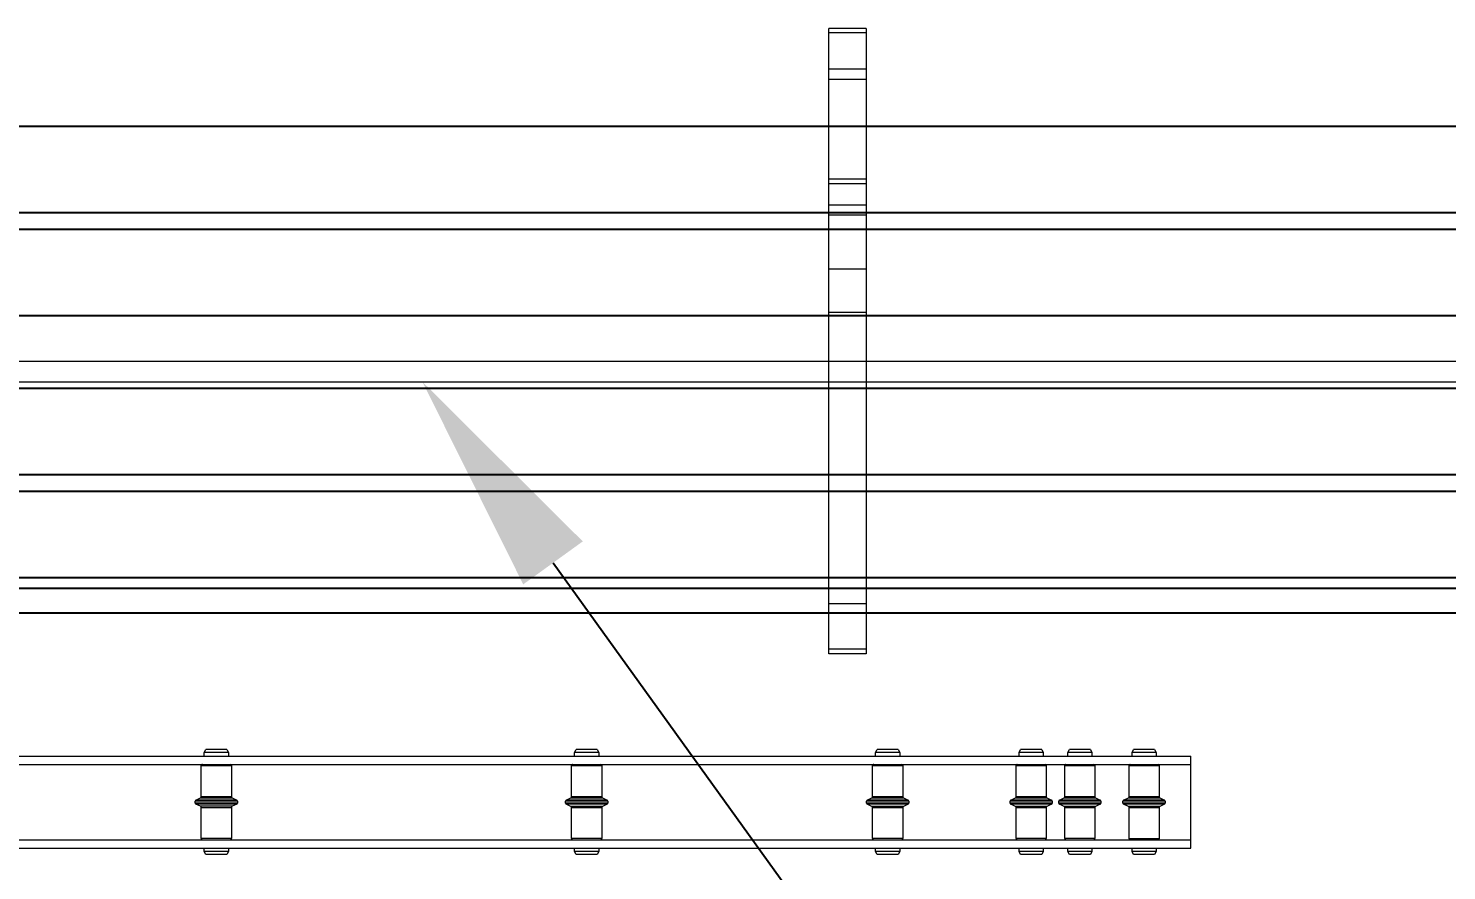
# Model space of a CAD drawing. Header units: feet. Extents: x -21 to 5170, y -254 to 1413.
# Drawn here: x 2099.1 to 2118.16, y 56.21 to 67.52 of the extents above; entities that cross this region are included whole.
import ezdxf
from ezdxf import colors
from ezdxf.entities.mleader import LeaderData, LeaderLine
from ezdxf.lldxf.tags import DXFTag
from ezdxf.math import Vec2, Vec3

# ---------------------------------------------------------------- set-up
doc = ezdxf.new("R2010")
doc.units = ezdxf.units.FT
doc.header["$MEASUREMENT"] = 0
for name, color, linetype in [('ATI CENTER SUPPORT', 7, 'Continuous'), ('DC FEEEDERS', 1, 'Continuous'), ('G-ANNO-TEXT', 1, 'Continuous'), ('PV-AG-DC1', 142, 'DC1'), ('WIRE MANAGEMENT', 4, 'Continuous')]:
    doc.layers.add(name, color=color, linetype=linetype)
doc.styles.add('NEI-A', font='arial.ttf')
tags = doc.linetypes.add('DC1', pattern='A,0.176989,-0.035266,["DC1",NEI-A,S=0.1,R=0,X=0,Y=-0.05],-0.314734,0.176989', length=0.703978).pattern_tags.tags
tags[6] = DXFTag(74, 10)

msp = doc.modelspace()

# ---------------------------------------------------------------- linework, layer by layer
at = {"layer": 'ATI CENTER SUPPORT', "color": 8, "linetype": 'Continuous', "lineweight": 15}
for p, q in [((2101.46301, 57.79226), (2101.48357, 57.83237)), ((2101.46301, 57.74446), (2101.46301, 57.79226)), ((2101.78695, 57.79225), (2101.46301, 57.79226)), ((2101.76639, 57.83237), (2101.48357, 57.83237)), ((2101.76639, 57.83237), (2101.78695, 57.79225)), ((2101.78695, 57.79225), (2101.78695, 57.74446)), ((2101.42251, 57.19771), (2101.42252, 57.61768)), ((2101.42252, 57.61768), (2101.82744, 57.61767)), ((2101.82744, 57.61767), (2101.82744, 57.19771)), ((2101.35061, 57.15416), (2101.41343, 57.18345)), ((2101.41343, 57.18345), (2101.83652, 57.18345)), ((2101.82744, 57.19771), (2101.42251, 57.19771)), ((2101.83652, 57.18345), (2101.89934, 57.15416)), ((2101.34153, 57.114), (2101.34153, 57.1399)), ((2101.90842, 57.13989), (2101.34153, 57.1399)), ((2101.90842, 57.11399), (2101.34153, 57.114)), ((2101.89934, 57.15416), (2101.35061, 57.15416)), ((2101.41343, 57.07045), (2101.35061, 57.09974)), ((2101.89934, 57.09973), (2101.35061, 57.09974)), ((2101.83652, 57.07044), (2101.41343, 57.07045)), ((2101.42251, 56.63622), (2101.42251, 57.05618)), ((2101.42251, 57.05618), (2101.82744, 57.05618)), ((2101.82744, 57.05618), (2101.82744, 56.63622)), ((2101.89934, 57.09973), (2101.83652, 57.07044)), ((2101.90842, 57.13989), (2101.90842, 57.11399)), ((2101.82744, 56.63622), (2101.42251, 56.63622)), ((2101.463, 56.46164), (2101.463, 56.50944)), ((2101.48356, 56.42153), (2101.463, 56.46164)), ((2101.78694, 56.46164), (2101.463, 56.46164)), ((2101.76638, 56.42152), (2101.48356, 56.42153)), ((2101.78694, 56.46164), (2101.76638, 56.42152)), ((2101.78694, 56.50943), (2101.78694, 56.46164))]:
    msp.add_line(p, q, dxfattribs=at)
for centre, radius, start, end in [((2101.43794, 57.61768), 0.01543, 89.999662, 179.999662), ((2101.81201, 57.61767), 0.01543, 359.999662, 89.999662), ((2101.40678, 57.19771), 0.01574, 294.999662, 359.999662), ((2101.84318, 57.19771), 0.01574, 179.999662, 244.999662), ((2101.35726, 57.1399), 0.01574, 114.999662, 179.999662), ((2101.35726, 57.114), 0.01574, 179.999662, 244.999662), ((2101.40678, 57.05618), 0.01574, 359.999662, 64.999662), ((2101.84317, 57.05618), 0.01574, 114.999662, 179.999662), ((2101.89269, 57.13989), 0.01574, 359.999662, 64.999662), ((2101.89269, 57.11399), 0.01574, 294.999662, 359.999662), ((2101.43794, 56.63622), 0.01543, 179.999662, 269.999662), ((2101.81201, 56.63622), 0.01543, 269.999662, 359.999662)]:
    msp.add_arc(centre, radius, start, end, dxfattribs=at)
at = {"layer": 'DC FEEEDERS'}
for points in [[(2092.42153, 66.20605), (2327.77006, 66.20605)], [(2092.42153, 65.04605), (2327.77006, 65.04605)], [(2092.42153, 64.8241), (2327.77006, 64.8241)], [(2092.42153, 63.6641), (2327.77006, 63.6641)]]:
    msp.add_lwpolyline(points, dxfattribs=at)
at = {"layer": 'WIRE MANAGEMENT', "color": 4, "linetype": 'Continuous', "lineweight": 18, "elevation": 0.11854, "flags": 128}
for points in [[(2110.35417, 67.51993), (2109.85417, 67.51993)], [(2110.35417, 67.45884), (2109.85417, 67.45884)], [(2110.35417, 66.96978), (2109.85417, 66.96978)], [(2110.35417, 66.83421), (2109.85417, 66.83421)], [(2110.35417, 65.49308), (2109.85417, 65.49308)], [(2110.35417, 65.43185), (2109.85417, 65.43185)], [(2110.35417, 65.14677), (2109.85417, 65.14677)], [(2110.35417, 65.01119), (2109.85417, 65.01119)], [(2110.35417, 64.28499), (2109.85417, 64.28499)], [(2110.35417, 63.70274), (2109.85417, 63.70274)], [(2092.42153, 63.05156), (2327.77006, 63.05156)]]:
    msp.add_lwpolyline(points, dxfattribs=at)

# ---------------------------------------------------------------- leaders
at = {"layer": 'G-ANNO-TEXT'}
ml = msp.add_multileader_mtext('Standard', dxfattribs=at)
ml.set_content('(TYP.) GROUNDING MESSENGER WIRE COPPER CLAD XXX', color=256, style='NEI-A')
ml.set_leader_properties()
ml.build(insert=Vec2(0, 0))
ml.multileader.update_dxf_attribs({"dogleg_length": 0.89968, "arrow_head_size": 3})
ctx = ml.context
ctx.base_point, ctx.char_height, ctx.arrow_head_size, ctx.landing_gap_size, ctx.plane_origin = Vec3(2118.79389, 44.0554, 0.11854), 2, 3, 1.53573, Vec3(2035.46071, 115.41634, 0.11854)
notes = []
notes.append((ctx, [(0, (1, 1, 0), (2117.89421, 44.0554, 0.11854), (1, 0), 0.89968, [(0, [(2104.39376, 62.77349, 0.11854)], 0, [])])]))
ctx.mtext.insert, ctx.mtext.width, ctx.mtext.flow_direction = Vec3(2120.32962, 45.07245, 0.11854), 36.5097681, 5
ctx.mtext.has_bg_fill, ctx.mtext.bg_color, ctx.mtext.bg_scale_factor, ctx.mtext.bg_transparency, ctx.mtext.use_window_bg_color = 1, -1073741824, 1.5, 0, 1
for ctx, leaders in notes:
    for number, flags, end, landing, length, lines in leaders:
        leader = LeaderData()
        leader.index, (leader.has_last_leader_line, leader.has_dogleg_vector, leader.attachment_direction) = number, flags
        leader.last_leader_point, leader.dogleg_vector, leader.dogleg_length = Vec3(end), Vec3(landing), length
        for number, points, colour, breaks in lines:
            line = LeaderLine()
            line.index, line.vertices, line.color, line.breaks = number, Vec3.list(points), colors.encode_raw_color(colour), breaks
            leader.lines.append(line)
        ctx.leaders.append(leader)

# ---------------------------------------------------------------- next in the draw order: linework, layer by layer
at = {"layer": 'ATI CENTER SUPPORT', "color": 8, "linetype": 'Continuous', "lineweight": 15}
for p, q in [((2094.30629, 57.7445), (2114.71674, 57.74438)), ((2106.4395, 57.79223), (2106.46007, 57.83234)), ((2106.4395, 57.74443), (2106.4395, 57.79223)), ((2106.76344, 57.79222), (2106.4395, 57.79223)), ((2106.74288, 57.83234), (2106.46007, 57.83234)), ((2106.74288, 57.83234), (2106.76344, 57.79222)), ((2106.76344, 57.79222), (2106.76344, 57.74443)), ((2110.48291, 57.7922), (2110.50347, 57.83231)), ((2110.48291, 57.7444), (2110.48291, 57.7922)), ((2110.80684, 57.7922), (2110.48291, 57.7922)), ((2110.78628, 57.83231), (2110.50347, 57.83231)), ((2110.78628, 57.83231), (2110.80684, 57.7922)), ((2110.80684, 57.7922), (2110.80684, 57.7444)), ((2112.4113, 57.79219), (2112.43186, 57.8323)), ((2112.4113, 57.74439), (2112.4113, 57.79219)), ((2112.73524, 57.79219), (2112.4113, 57.79219)), ((2112.71467, 57.8323), (2112.43186, 57.8323)), ((2112.71467, 57.8323), (2112.73524, 57.79219)), ((2112.73524, 57.79219), (2112.73523, 57.74439)), ((2113.06577, 57.79219), (2113.08633, 57.8323)), ((2113.06577, 57.74439), (2113.06577, 57.79219)), ((2113.38971, 57.79219), (2113.06577, 57.79219)), ((2113.36915, 57.8323), (2113.08633, 57.8323)), ((2113.36915, 57.8323), (2113.38971, 57.79219)), ((2113.38971, 57.79219), (2113.38971, 57.74439)), ((2113.92822, 57.79218), (2113.94878, 57.83229)), ((2113.92822, 57.74438), (2113.92822, 57.79218)), ((2114.25215, 57.79218), (2113.92822, 57.79218)), ((2114.23159, 57.83229), (2113.94878, 57.83229)), ((2114.23159, 57.83229), (2114.25215, 57.79218)), ((2114.25215, 57.79218), (2114.25215, 57.74438)), ((2094.30629, 57.63315), (2114.71674, 57.63303)), ((2106.39901, 57.19768), (2106.39901, 57.61765)), ((2106.39901, 57.61765), (2106.80394, 57.61764)), ((2106.80394, 57.61764), (2106.80393, 57.19768)), ((2110.44241, 57.19766), (2110.44241, 57.61762)), ((2110.44241, 57.61762), (2110.84734, 57.61762)), ((2110.84734, 57.61762), (2110.84733, 57.19766)), ((2112.3708, 57.19765), (2112.3708, 57.61761)), ((2112.3708, 57.61761), (2112.77573, 57.61761)), ((2112.77573, 57.61761), (2112.77573, 57.19764)), ((2113.02527, 57.19764), (2113.02527, 57.61761)), ((2113.02527, 57.61761), (2113.4302, 57.61761)), ((2113.4302, 57.61761), (2113.4302, 57.19764)), ((2113.88772, 57.19764), (2113.88772, 57.6176)), ((2113.88772, 57.6176), (2114.29265, 57.6176)), ((2114.29265, 57.6176), (2114.29265, 57.19763)), ((2106.32711, 57.15413), (2106.38992, 57.18342)), ((2106.38992, 57.18342), (2106.81302, 57.18342)), ((2106.80393, 57.19768), (2106.39901, 57.19768)), ((2106.81302, 57.18342), (2106.87583, 57.15413)), ((2110.37051, 57.15411), (2110.43332, 57.1834)), ((2110.43332, 57.1834), (2110.85642, 57.18339)), ((2110.84733, 57.19766), (2110.44241, 57.19766)), ((2110.85642, 57.18339), (2110.91923, 57.1541)), ((2112.2989, 57.15409), (2112.36171, 57.18338)), ((2112.36171, 57.18338), (2112.78481, 57.18338)), ((2112.77573, 57.19764), (2112.3708, 57.19765)), ((2112.78481, 57.18338), (2112.84762, 57.15409)), ((2112.95337, 57.15409), (2113.01619, 57.18338)), ((2113.01619, 57.18338), (2113.43928, 57.18338)), ((2113.4302, 57.19764), (2113.02527, 57.19764)), ((2113.43928, 57.18338), (2113.5021, 57.15409)), ((2113.81582, 57.15409), (2113.87863, 57.18338)), ((2113.87863, 57.18338), (2114.30173, 57.18337)), ((2114.29265, 57.19763), (2113.88772, 57.19764)), ((2114.30173, 57.18337), (2114.36454, 57.15408)), ((2106.31802, 57.11397), (2106.31802, 57.13987)), ((2106.88492, 57.13986), (2106.31802, 57.13987)), ((2106.88492, 57.11397), (2106.31802, 57.11397)), ((2106.87583, 57.15413), (2106.32711, 57.15413)), ((2106.38992, 57.07042), (2106.32711, 57.09971)), ((2106.87583, 57.0997), (2106.32711, 57.09971)), ((2106.81302, 57.07041), (2106.38992, 57.07042)), ((2106.399, 56.63619), (2106.39901, 57.05615)), ((2106.39901, 57.05615), (2106.80393, 57.05615)), ((2106.80393, 57.05615), (2106.80393, 56.63619)), ((2106.87583, 57.0997), (2106.81302, 57.07041)), ((2106.88492, 57.13986), (2106.88492, 57.11397)), ((2110.36142, 57.11394), (2110.36142, 57.13984)), ((2110.92832, 57.13984), (2110.36142, 57.13984)), ((2110.92832, 57.11394), (2110.36142, 57.11394)), ((2110.91923, 57.1541), (2110.37051, 57.15411)), ((2110.43332, 57.07039), (2110.37051, 57.09968)), ((2110.91923, 57.09968), (2110.37051, 57.09968)), ((2110.85642, 57.07039), (2110.43332, 57.07039)), ((2110.4424, 56.63616), (2110.44241, 57.05613)), ((2110.44241, 57.05613), (2110.84733, 57.05613)), ((2110.84733, 57.05613), (2110.84733, 56.63616)), ((2110.91923, 57.09968), (2110.85642, 57.07039)), ((2110.92832, 57.13984), (2110.92832, 57.11394)), ((2112.28981, 57.11393), (2112.28981, 57.13983)), ((2112.85671, 57.13983), (2112.28981, 57.13983)), ((2112.85671, 57.11393), (2112.28981, 57.11393)), ((2112.84762, 57.15409), (2112.2989, 57.15409)), ((2112.36171, 57.07038), (2112.2989, 57.09967)), ((2112.84762, 57.09967), (2112.2989, 57.09967)), ((2112.78481, 57.07038), (2112.36171, 57.07038)), ((2112.3708, 56.63615), (2112.3708, 57.05612)), ((2112.3708, 57.05612), (2112.77573, 57.05612)), ((2112.77573, 57.05612), (2112.77572, 56.63615)), ((2112.84762, 57.09967), (2112.78481, 57.07038)), ((2112.85671, 57.13983), (2112.85671, 57.11393)), ((2112.94429, 57.11393), (2112.94429, 57.13983)), ((2113.51118, 57.13983), (2112.94429, 57.13983)), ((2113.51118, 57.11393), (2112.94429, 57.11393)), ((2113.5021, 57.15409), (2112.95337, 57.15409)), ((2113.01619, 57.07038), (2112.95337, 57.09967)), ((2113.5021, 57.09966), (2112.95337, 57.09967)), ((2113.43928, 57.07037), (2113.01619, 57.07038)), ((2113.02527, 56.63615), (2113.02527, 57.05611)), ((2113.02527, 57.05611), (2113.4302, 57.05611)), ((2113.4302, 57.05611), (2113.4302, 56.63615)), ((2113.5021, 57.09966), (2113.43928, 57.07037)), ((2113.51118, 57.13983), (2113.51118, 57.11393)), ((2113.80673, 57.11392), (2113.80673, 57.13982)), ((2114.37363, 57.13982), (2113.80673, 57.13982)), ((2114.37363, 57.11392), (2113.80673, 57.11392)), ((2114.36454, 57.15408), (2113.81582, 57.15409)), ((2113.87863, 57.07037), (2113.81582, 57.09966)), ((2114.36454, 57.09966), (2113.81582, 57.09966)), ((2114.30173, 57.07037), (2113.87863, 57.07037)), ((2113.88771, 56.63614), (2113.88772, 57.05611)), ((2113.88772, 57.05611), (2114.29264, 57.05611)), ((2114.29264, 57.05611), (2114.29264, 56.63614)), ((2114.36454, 57.09966), (2114.30173, 57.07037)), ((2114.37363, 57.13982), (2114.37363, 57.11392)), ((2094.30629, 56.62083), (2114.71674, 56.62071)), ((2106.80393, 56.63619), (2106.399, 56.63619)), ((2110.84733, 56.63616), (2110.4424, 56.63616)), ((2112.77572, 56.63615), (2112.3708, 56.63615)), ((2113.4302, 56.63615), (2113.02527, 56.63615)), ((2114.29264, 56.63614), (2113.88771, 56.63614)), ((2094.30629, 56.50948), (2114.71674, 56.50936)), ((2106.4395, 56.46161), (2106.4395, 56.50941)), ((2106.46006, 56.4215), (2106.4395, 56.46161)), ((2106.76344, 56.46161), (2106.4395, 56.46161)), ((2106.74287, 56.42149), (2106.46006, 56.4215)), ((2106.76344, 56.46161), (2106.74287, 56.42149)), ((2106.76344, 56.5094), (2106.76344, 56.46161)), ((2110.4829, 56.46158), (2110.4829, 56.50938)), ((2110.50346, 56.42147), (2110.4829, 56.46158)), ((2110.80684, 56.46158), (2110.4829, 56.46158)), ((2110.78627, 56.42147), (2110.50346, 56.42147)), ((2110.80684, 56.46158), (2110.78627, 56.42147)), ((2110.80684, 56.50938), (2110.80684, 56.46158)), ((2112.41129, 56.46157), (2112.41129, 56.50937)), ((2112.43185, 56.42146), (2112.41129, 56.46157)), ((2112.73523, 56.46157), (2112.41129, 56.46157)), ((2112.71467, 56.42146), (2112.43185, 56.42146)), ((2112.73523, 56.46157), (2112.71467, 56.42146)), ((2112.73523, 56.50937), (2112.73523, 56.46157)), ((2113.06576, 56.46157), (2113.06576, 56.50937)), ((2113.08632, 56.42146), (2113.06576, 56.46157)), ((2113.3897, 56.46157), (2113.06576, 56.46157)), ((2113.36914, 56.42146), (2113.08632, 56.42146)), ((2113.3897, 56.46157), (2113.36914, 56.42146)), ((2113.3897, 56.50937), (2113.3897, 56.46157)), ((2113.92821, 56.46156), (2113.92821, 56.50936)), ((2113.94877, 56.42145), (2113.92821, 56.46156)), ((2114.25215, 56.46156), (2113.92821, 56.46156)), ((2114.23159, 56.42145), (2113.94877, 56.42145)), ((2114.25215, 56.46156), (2114.23159, 56.42145)), ((2114.25215, 56.50936), (2114.25215, 56.46156))]:
    msp.add_line(p, q, dxfattribs=at)
at = {"layer": 'ATI CENTER SUPPORT', "color": 8, "linetype": 'Continuous', "lineweight": 15, "elevation": -0.11854, "flags": 128}
msp.add_lwpolyline([(2114.71674, 56.50936), (2114.71674, 57.74438)], dxfattribs=at)
at = {"layer": 'ATI CENTER SUPPORT', "color": 8, "linetype": 'Continuous', "lineweight": 15}
for centre, radius, start, end in [((2106.41444, 57.61765), 0.01543, 89.999662, 179.999662), ((2106.78851, 57.61764), 0.01543, 359.999662, 89.999662), ((2110.45784, 57.61762), 0.01543, 89.999662, 179.999662), ((2110.83191, 57.61762), 0.01543, 359.999662, 89.999662), ((2112.38623, 57.61761), 0.01543, 89.999662, 179.999662), ((2112.7603, 57.61761), 0.01543, 359.999662, 89.999662), ((2113.0407, 57.61761), 0.01543, 89.999662, 179.999662), ((2113.41477, 57.61761), 0.01543, 359.999662, 89.999662), ((2113.90315, 57.6176), 0.01543, 89.999662, 179.999662), ((2114.27722, 57.6176), 0.01543, 359.999662, 89.999662), ((2106.38327, 57.19768), 0.01574, 294.999662, 359.999662), ((2106.81967, 57.19768), 0.01574, 179.999662, 244.999662), ((2110.42667, 57.19766), 0.01574, 294.999662, 359.999662), ((2110.86307, 57.19766), 0.01574, 179.999662, 244.999662), ((2112.35506, 57.19765), 0.01574, 294.999662, 359.999662), ((2112.79146, 57.19764), 0.01574, 179.999662, 244.999662), ((2113.00954, 57.19764), 0.01574, 294.999662, 359.999662), ((2113.44593, 57.19764), 0.01574, 179.999662, 244.999662), ((2113.87198, 57.19764), 0.01574, 294.999662, 359.999662), ((2114.30838, 57.19763), 0.01574, 179.999662, 244.999662), ((2106.33376, 57.13987), 0.01574, 114.999662, 179.999662), ((2106.33376, 57.11397), 0.01574, 179.999662, 244.999662), ((2106.38327, 57.05615), 0.01574, 359.999662, 64.999662), ((2106.81967, 57.05615), 0.01574, 114.999662, 179.999662), ((2106.86918, 57.13986), 0.01574, 359.999662, 64.999662), ((2106.86918, 57.11397), 0.01574, 294.999662, 359.999662), ((2110.37716, 57.13984), 0.01574, 114.999662, 179.999662), ((2110.37716, 57.11394), 0.01574, 179.999662, 244.999662), ((2110.42667, 57.05613), 0.01574, 359.999662, 64.999662), ((2110.86307, 57.05613), 0.01574, 114.999662, 179.999662), ((2110.91258, 57.13984), 0.01574, 359.999662, 64.999662), ((2110.91258, 57.11394), 0.01574, 294.999662, 359.999662), ((2112.30555, 57.13983), 0.01574, 114.999662, 179.999662), ((2112.30555, 57.11393), 0.01574, 179.999662, 244.999662), ((2112.35506, 57.05612), 0.01574, 359.999662, 64.999662), ((2112.79146, 57.05612), 0.01574, 114.999662, 179.999662), ((2112.84097, 57.13983), 0.01574, 359.999662, 64.999662), ((2112.84097, 57.11393), 0.01574, 294.999662, 359.999662), ((2112.96002, 57.13983), 0.01574, 114.999662, 179.999662), ((2112.96002, 57.11393), 0.01574, 179.999662, 244.999662), ((2113.00954, 57.05611), 0.01574, 359.999662, 64.999662), ((2113.44593, 57.05611), 0.01574, 114.999662, 179.999662), ((2113.49545, 57.13983), 0.01574, 359.999662, 64.999662), ((2113.49545, 57.11393), 0.01574, 294.999662, 359.999662), ((2113.82247, 57.13982), 0.01574, 114.999662, 179.999662), ((2113.82247, 57.11392), 0.01574, 179.999662, 244.999662), ((2113.87198, 57.05611), 0.01574, 359.999662, 64.999662), ((2114.30838, 57.05611), 0.01574, 114.999662, 179.999662), ((2114.35789, 57.13982), 0.01574, 359.999662, 64.999662), ((2114.35789, 57.11392), 0.01574, 294.999662, 359.999662), ((2106.41443, 56.63619), 0.01543, 179.999662, 269.999662), ((2106.7885, 56.63619), 0.01543, 269.999662, 359.999662), ((2110.45783, 56.63616), 0.01543, 179.999662, 269.999662), ((2110.8319, 56.63616), 0.01543, 269.999662, 359.999662), ((2112.38622, 56.63615), 0.01543, 179.999662, 269.999662), ((2112.76029, 56.63615), 0.01543, 269.999662, 359.999662), ((2113.0407, 56.63615), 0.01543, 179.999662, 269.999662), ((2113.41477, 56.63615), 0.01543, 269.999662, 359.999662), ((2113.90314, 56.63614), 0.01543, 179.999662, 269.999662), ((2114.27721, 56.63614), 0.01543, 269.999662, 359.999662)]:
    msp.add_arc(centre, radius, start, end, dxfattribs=at)
at = {"layer": 'DC FEEEDERS'}
for points in [[(2092.42153, 62.68671), (2327.77006, 62.68671)], [(2092.42153, 61.52671), (2327.77006, 61.52671)], [(2092.42153, 61.30476), (2327.77006, 61.30476)], [(2092.42153, 60.14476), (2327.77006, 60.14476)]]:
    msp.add_lwpolyline(points, dxfattribs=at)
at = {"layer": 'PV-AG-DC1', "flags": 128}
for points in [[(2092.42153, 60.00291), (2327.77006, 60.00291)], [(2092.42153, 59.67045), (2327.77006, 59.67045)]]:
    msp.add_lwpolyline(points, dxfattribs=at)
at = {"layer": 'WIRE MANAGEMENT', "color": 4, "linetype": 'Continuous', "lineweight": 18, "elevation": 0.11854, "flags": 128}
for points in [[(2109.85417, 59.11993), (2109.85417, 67.51993)], [(2110.35417, 67.51993), (2110.35417, 59.11993)], [(2092.42153, 62.77349), (2327.77006, 62.77349)], [(2110.35417, 59.79258), (2109.85417, 59.79258)], [(2110.35417, 59.66452), (2109.85417, 59.66452)], [(2110.35417, 59.18101), (2109.85417, 59.18101)], [(2110.35417, 59.11993), (2109.85417, 59.11993)]]:
    msp.add_lwpolyline(points, dxfattribs=at)

doc.saveas('drawing.dxf')
